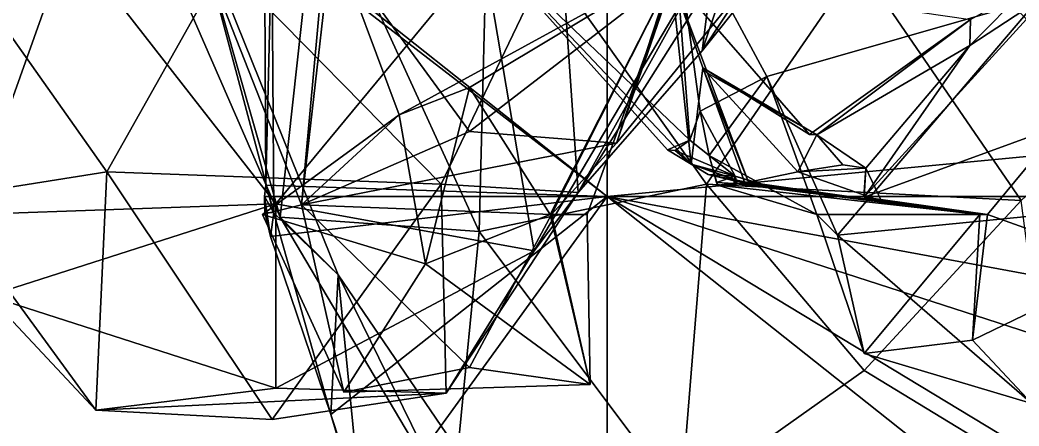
# Model space of a CAD drawing. Extents: x 290095 to 295679, y 4553756 to 4561441.
# Drawn here: x 293482.5 to 293546.3, y 4558501.4 to 4558527.3 of the extents above; entities that cross this region are included whole.
import ezdxf

# ---------------------------------------------------------------- set-up
doc = ezdxf.new("R2010")
doc.units = 0
doc.layers.add('Au_ppm_Pref_-_0_5', color=7, linetype='CONTINUOUS')

msp = doc.modelspace()

# ---------------------------------------------------------------- linework, layer by layer
at = {"layer": 'Au_ppm_Pref_-_0_5'}
for points in [[(293498.039, 4558533.49, 1930.732), (293520, 4558555.745, 1935.267), (293520, 4558516.06, 1932.731)], [(293520, 4558555.745, 1935.267), (293564.62, 4558520.33, 1936.884), (293520, 4558516.06, 1932.731)], [(293564.62, 4558520.33, 1936.884), (293520, 4558555.745, 1935.267), (293553.67, 4558531.554, 1936.255)], [(293501.492, 4558536.421, 1913.388), (293489.922, 4558535.847, 1918.402), (293499.12, 4558514.752, 1918.53)], [(293501.492, 4558536.421, 1913.388), (293499.12, 4558514.752, 1918.53), (293511.819, 4558513.835, 1913.018)], [(293512.385, 4558536.455, 1908.316), (293501.492, 4558536.421, 1913.388), (293511.819, 4558513.835, 1913.018)], [(293512.385, 4558536.455, 1908.316), (293511.819, 4558513.835, 1913.018), (293526.335, 4558516.855, 1908.358)], [(293512.385, 4558536.455, 1908.316), (293526.335, 4558516.855, 1908.358), (293536.042, 4558530.957, 1907.544)], [(293499.12, 4558514.752, 1918.53), (293489.922, 4558535.847, 1918.402), (293493.792, 4558533.452, 1924.137)], [(293549.742, 4558535.277, 1936.057), (293540.443, 4558535.868, 1929.077), (293555.015, 4558523.424, 1930.281)], [(293545.758, 4558528.41, 1923.971), (293555.015, 4558523.424, 1930.281), (293540.443, 4558535.868, 1929.077)], [(293524.1, 4558535.037, 1877.729), (293511.438, 4558532.872, 1882.878), (293525.265, 4558519.664, 1882.082)], [(293524.1, 4558535.037, 1877.729), (293525.265, 4558519.664, 1882.082), (293525.919, 4558521.513, 1880.934)], [(293524.1, 4558535.037, 1877.729), (293525.919, 4558521.513, 1880.934), (293530.185, 4558523.722, 1876.827)], [(293547.584, 4558528.722, 1877.582), (293524.1, 4558535.037, 1877.729), (293530.185, 4558523.722, 1876.827)], [(293532.938, 4558534.642, 1894.552), (293520.591, 4558519.473, 1894.645), (293524.594, 4558531.08, 1901.453)], [(293524.076, 4558530.154, 1888.79), (293520.591, 4558519.473, 1894.645), (293532.938, 4558534.642, 1894.552)], [(293526.047, 4558525.363, 1859.009), (293528.523, 4558532.743, 1860.438), (293531.677, 4558533.858, 1858.964)], [(293526.047, 4558525.363, 1859.009), (293531.677, 4558533.858, 1858.964), (293531.897, 4558532.678, 1858.361)], [(293502.816, 4558511.065, 1924.341), (293493.792, 4558533.452, 1924.137), (293498.702, 4558515.013, 1930.289)], [(293493.792, 4558533.452, 1924.137), (293502.816, 4558511.065, 1924.341), (293499.12, 4558514.752, 1918.53)], [(293498.702, 4558515.013, 1930.289), (293493.792, 4558533.452, 1924.137), (293498.576, 4558532.743, 1930.281)], [(293498.039, 4558533.49, 1930.732), (293520, 4558516.06, 1932.731), (293498.104, 4558532.971, 1930.739)], [(293475.576, 4558532.483, 1852.588), (293479.37, 4558514.925, 1849.94), (293485.636, 4558532.513, 1846.821)], [(293477.441, 4558515.961, 1858.265), (293477.381, 4558532.743, 1863.076), (293488.047, 4558517.639, 1864.271)], [(293488.047, 4558517.639, 1864.271), (293477.381, 4558532.743, 1863.076), (293495.527, 4558530.972, 1866.825)], [(293498.836, 4558515.601, 1848.97), (293485.636, 4558532.513, 1846.821), (293479.37, 4558514.925, 1849.94)], [(293512.093, 4558531.643, 1848.89), (293485.636, 4558532.513, 1846.821), (293498.836, 4558515.601, 1848.97)], [(293500.482, 4558515.526, 1895.327), (293493.705, 4558532.743, 1894.645), (293502.441, 4558532.743, 1898.777)], [(293493.705, 4558532.743, 1894.645), (293500.482, 4558515.526, 1895.327), (293502.047, 4558532.743, 1890.326)], [(293517.01, 4558532.743, 1864.559), (293509.4, 4558516.861, 1864.512), (293495.527, 4558530.972, 1866.825)], [(293498.104, 4558532.971, 1930.739), (293520, 4558516.06, 1932.731), (293498.205, 4558516.785, 1930.759)], [(293498.205, 4558516.785, 1930.759), (293498.576, 4558532.743, 1930.281), (293498.104, 4558532.971, 1930.739)], [(293498.702, 4558515.013, 1930.289), (293498.576, 4558532.743, 1930.281), (293498.205, 4558516.785, 1930.759)], [(293500.482, 4558515.526, 1895.327), (293502.441, 4558532.743, 1898.777), (293506.715, 4558521.279, 1900.584)], [(293500.482, 4558515.526, 1895.327), (293511.208, 4558520.226, 1890.472), (293502.047, 4558532.743, 1890.326)], [(293502.047, 4558532.743, 1890.326), (293511.208, 4558520.226, 1890.472), (293524.076, 4558530.154, 1888.79)], [(293502.441, 4558532.743, 1898.777), (293524.594, 4558531.08, 1901.453), (293506.715, 4558521.279, 1900.584)], [(293517.01, 4558532.743, 1864.559), (293518.13, 4558516.329, 1859.009), (293509.4, 4558516.861, 1864.512)], [(293525.265, 4558519.664, 1882.082), (293511.438, 4558532.872, 1882.878), (293523.833, 4558519.048, 1882.779)], [(293523.833, 4558519.048, 1882.779), (293511.438, 4558532.872, 1882.878), (293525.355, 4558518.125, 1883.176)], [(293511.438, 4558532.872, 1882.878), (293524.076, 4558530.154, 1888.79), (293525.355, 4558518.125, 1883.176)], [(293517.01, 4558532.743, 1864.559), (293528.523, 4558532.743, 1860.438), (293518.13, 4558516.329, 1859.009)], [(293518.13, 4558516.329, 1859.009), (293528.523, 4558532.743, 1860.438), (293526.047, 4558525.363, 1859.009)], [(293526.903, 4558532.147, 1853.115), (293526.047, 4558525.363, 1859.009), (293531.897, 4558532.678, 1858.361)], [(293545.758, 4558528.41, 1923.971), (293560.467, 4558532.983, 1918.097), (293560.878, 4558512.925, 1924.151)], [(293515.321, 4558512.598, 1852.755), (293526.903, 4558532.147, 1853.115), (293512.093, 4558531.643, 1848.89)], [(293518.13, 4558516.329, 1859.009), (293526.903, 4558532.147, 1853.115), (293515.321, 4558512.598, 1852.755)], [(293526.047, 4558525.363, 1859.009), (293526.903, 4558532.147, 1853.115), (293518.13, 4558516.329, 1859.009)], [(293512.093, 4558531.643, 1848.89), (293498.836, 4558515.601, 1848.97), (293515.321, 4558512.598, 1852.755)], [(293509.4, 4558516.861, 1864.512), (293488.047, 4558517.639, 1864.271), (293495.527, 4558530.972, 1866.825)], [(293511.208, 4558523.018, 1903.281), (293506.715, 4558521.279, 1900.584), (293524.594, 4558531.08, 1901.453)], [(293511.208, 4558523.018, 1903.281), (293524.594, 4558531.08, 1901.453), (293516.359, 4558514.925, 1903.012)], [(293516.359, 4558514.925, 1903.012), (293524.594, 4558531.08, 1901.453), (293518.721, 4558514.925, 1900.584)], [(293520.591, 4558519.473, 1894.645), (293516.427, 4558514.925, 1898.124), (293524.594, 4558531.08, 1901.453)], [(293518.721, 4558514.925, 1900.584), (293524.594, 4558531.08, 1901.453), (293516.427, 4558514.925, 1898.124)], [(293536.042, 4558530.957, 1907.544), (293526.335, 4558516.855, 1908.358), (293546.433, 4558515.808, 1908.03)], [(293536.042, 4558530.957, 1907.544), (293546.433, 4558515.808, 1908.03), (293561.776, 4558530.027, 1905.592)], [(293511.208, 4558520.226, 1890.472), (293520.591, 4558519.473, 1894.645), (293524.076, 4558530.154, 1888.79)], [(293526.105, 4558524.275, 1886.843), (293524.076, 4558530.154, 1888.79), (293526.335, 4558524.131, 1886.898)], [(293525.355, 4558518.125, 1883.176), (293524.076, 4558530.154, 1888.79), (293526.105, 4558524.275, 1886.843)], [(293524.076, 4558530.154, 1888.79), (293532.904, 4558520.034, 1888.468), (293526.335, 4558524.131, 1886.898)], [(293543.2, 4558527.36, 1888.303), (293532.904, 4558520.034, 1888.468), (293524.076, 4558530.154, 1888.79)], [(293543.149, 4558525.717, 1888.286), (293546.794, 4558529.39, 1887.842), (293548.324, 4558529.122, 1887.177)], [(293543.149, 4558525.717, 1888.286), (293543.2, 4558527.36, 1888.303), (293546.794, 4558529.39, 1887.842)], [(293530.185, 4558523.722, 1876.827), (293534.693, 4558513.591, 1875.087), (293547.584, 4558528.722, 1877.582)], [(293548.107, 4558514.925, 1876.827), (293547.584, 4558528.722, 1877.582), (293534.693, 4558513.591, 1875.087)], [(293536.406, 4558516.018, 1888.341), (293543.149, 4558525.717, 1888.286), (293548.324, 4558529.122, 1887.177)], [(293536.406, 4558516.018, 1888.341), (293548.324, 4558529.122, 1887.177), (293549.005, 4558520.616, 1884.663)], [(293545.758, 4558528.41, 1923.971), (293560.878, 4558512.925, 1924.151), (293555.015, 4558523.424, 1930.281)], [(293543.2, 4558527.36, 1888.303), (293533.369, 4558520.003, 1888.457), (293532.904, 4558520.034, 1888.468)], [(293533.369, 4558520.003, 1888.457), (293543.2, 4558527.36, 1888.303), (293543.149, 4558525.717, 1888.286)], [(293543.149, 4558525.717, 1888.286), (293536.505, 4558517.874, 1888.359), (293533.369, 4558520.003, 1888.457)], [(293536.505, 4558517.874, 1888.359), (293543.149, 4558525.717, 1888.286), (293536.406, 4558516.018, 1888.341)], [(293525.355, 4558518.125, 1883.176), (293526.105, 4558524.275, 1886.843), (293528.785, 4558516.939, 1884.498)], [(293528.785, 4558516.939, 1884.498), (293526.105, 4558524.275, 1886.843), (293529.015, 4558516.987, 1884.655)], [(293526.105, 4558524.275, 1886.843), (293526.404, 4558523.947, 1886.841), (293529.015, 4558516.987, 1884.655)], [(293526.335, 4558524.131, 1886.898), (293533.369, 4558520.003, 1888.457), (293526.105, 4558524.275, 1886.843)], [(293533.369, 4558520.003, 1888.457), (293526.404, 4558523.947, 1886.841), (293526.105, 4558524.275, 1886.843)], [(293526.335, 4558524.131, 1886.898), (293532.904, 4558520.034, 1888.468), (293533.369, 4558520.003, 1888.457)], [(293525.919, 4558521.513, 1880.934), (293526.505, 4558518.691, 1881.441), (293530.185, 4558523.722, 1876.827)], [(293529.015, 4558516.987, 1884.655), (293526.404, 4558523.947, 1886.841), (293532.164, 4558517.647, 1886.79)], [(293533.369, 4558520.003, 1888.457), (293532.164, 4558517.647, 1886.79), (293526.404, 4558523.947, 1886.841)], [(293526.505, 4558518.691, 1881.441), (293533.369, 4558514.925, 1878.258), (293530.185, 4558523.722, 1876.827)], [(293530.185, 4558523.722, 1876.827), (293533.369, 4558514.925, 1878.258), (293534.693, 4558513.591, 1875.087)], [(293511.208, 4558523.018, 1903.281), (293508.394, 4558511.771, 1902.962), (293506.715, 4558521.279, 1900.584)], [(293511.208, 4558523.018, 1903.281), (293516.359, 4558514.925, 1903.012), (293508.394, 4558511.771, 1902.962)], [(293506.715, 4558521.279, 1900.584), (293508.394, 4558511.771, 1902.962), (293497.989, 4558514.925, 1900.584)], [(293506.715, 4558521.279, 1900.584), (293497.989, 4558514.925, 1900.584), (293500.482, 4558515.526, 1895.327)], [(293528.166, 4558517.368, 1882.842), (293525.919, 4558521.513, 1880.934), (293525.265, 4558519.664, 1882.082)], [(293528.166, 4558517.368, 1882.842), (293526.505, 4558518.691, 1881.441), (293525.919, 4558521.513, 1880.934)], [(293520, 4558516.06, 1932.731), (293564.62, 4558520.33, 1936.884), (293566.84, 4558516.06, 1936.804)], [(293536.406, 4558516.018, 1888.341), (293549.005, 4558520.616, 1884.663), (293544.28, 4558514.925, 1884.993)], [(293544.28, 4558514.925, 1884.993), (293549.005, 4558520.616, 1884.663), (293553.248, 4558511.706, 1883.658)], [(293500.482, 4558515.526, 1895.327), (293520.591, 4558519.473, 1894.645), (293511.208, 4558520.226, 1890.472)], [(293524.334, 4558519.006, 1882.615), (293525.265, 4558519.664, 1882.082), (293523.833, 4558519.048, 1882.779)], [(293528.166, 4558517.368, 1882.842), (293525.265, 4558519.664, 1882.082), (293524.334, 4558519.006, 1882.615)], [(293533.369, 4558520.003, 1888.457), (293535.036, 4558518.078, 1888.396), (293532.164, 4558517.647, 1886.79)], [(293536.505, 4558517.874, 1888.359), (293535.036, 4558518.078, 1888.396), (293533.369, 4558520.003, 1888.457)], [(293516.427, 4558514.925, 1898.124), (293520.591, 4558519.473, 1894.645), (293500.482, 4558515.526, 1895.327)], [(293523.833, 4558519.048, 1882.779), (293525.355, 4558518.125, 1883.176), (293524.334, 4558519.006, 1882.615)], [(293525.355, 4558518.125, 1883.176), (293528.166, 4558517.368, 1882.842), (293524.334, 4558519.006, 1882.615)], [(293526.966, 4558516.96, 1881.837), (293527.031, 4558516.782, 1881.865), (293526.505, 4558518.691, 1881.441)], [(293527.031, 4558516.782, 1881.865), (293533.369, 4558514.925, 1878.258), (293526.505, 4558518.691, 1881.441)], [(293528.166, 4558517.368, 1882.842), (293526.966, 4558516.96, 1881.837), (293526.505, 4558518.691, 1881.441)], [(293528.719, 4558516.925, 1884.454), (293525.355, 4558518.125, 1883.176), (293528.785, 4558516.939, 1884.498)], [(293526.438, 4558517.477, 1883.45), (293525.355, 4558518.125, 1883.176), (293528.719, 4558516.925, 1884.454)], [(293526.438, 4558517.477, 1883.45), (293528.166, 4558517.368, 1882.842), (293525.355, 4558518.125, 1883.176)], [(293535.036, 4558518.078, 1888.396), (293536.505, 4558517.874, 1888.359), (293532.164, 4558517.647, 1886.79)], [(293537.51, 4558515.764, 1884.358), (293532.164, 4558517.647, 1886.79), (293536.505, 4558517.874, 1888.359)], [(293536.406, 4558516.018, 1888.341), (293536.378, 4558516.05, 1888.342), (293536.505, 4558517.874, 1888.359)], [(293536.505, 4558517.874, 1888.359), (293536.378, 4558516.05, 1888.342), (293536.381, 4558516.021, 1888.325)], [(293537.51, 4558515.764, 1884.358), (293536.505, 4558517.874, 1888.359), (293536.381, 4558516.021, 1888.325)], [(293488.047, 4558517.639, 1864.271), (293487.344, 4558502.429, 1857.864), (293477.441, 4558515.961, 1858.265)], [(293488.047, 4558517.639, 1864.271), (293498.609, 4558501.833, 1863.373), (293487.344, 4558502.429, 1857.864)], [(293488.047, 4558517.639, 1864.271), (293509.4, 4558516.861, 1864.512), (293498.609, 4558501.833, 1863.373)], [(293530.279, 4558516.711, 1884.42), (293526.438, 4558517.477, 1883.45), (293530.049, 4558516.743, 1884.425)], [(293528.166, 4558517.368, 1882.842), (293526.438, 4558517.477, 1883.45), (293530.279, 4558516.711, 1884.42)], [(293530.049, 4558516.743, 1884.425), (293526.438, 4558517.477, 1883.45), (293528.719, 4558516.925, 1884.454)], [(293528.166, 4558517.368, 1882.842), (293528.073, 4558516.896, 1882.705), (293526.966, 4558516.96, 1881.837)], [(293528.16, 4558516.903, 1882.766), (293528.073, 4558516.896, 1882.705), (293528.166, 4558517.368, 1882.842)], [(293528.288, 4558516.889, 1882.853), (293528.16, 4558516.903, 1882.766), (293528.166, 4558517.368, 1882.842)], [(293530.3, 4558516.677, 1884.358), (293528.166, 4558517.368, 1882.842), (293530.389, 4558516.702, 1884.43)], [(293530.3, 4558516.677, 1884.358), (293528.288, 4558516.889, 1882.853), (293528.166, 4558517.368, 1882.842)], [(293528.166, 4558517.368, 1882.842), (293530.279, 4558516.711, 1884.42), (293530.389, 4558516.702, 1884.43)], [(293529.015, 4558516.987, 1884.655), (293532.164, 4558517.647, 1886.79), (293537.51, 4558515.764, 1884.358)], [(293498.205, 4558516.785, 1930.759), (293520, 4558516.06, 1932.731), (293498.115, 4558516.06, 1930.751)], [(293498.702, 4558515.013, 1930.289), (293498.205, 4558516.785, 1930.759), (293498.115, 4558516.06, 1930.751)], [(293509.701, 4558503.502, 1857.587), (293498.609, 4558501.833, 1863.373), (293509.4, 4558516.861, 1864.512)], [(293518.13, 4558516.329, 1859.009), (293509.701, 4558503.502, 1857.587), (293509.4, 4558516.861, 1864.512)], [(293524.704, 4558496.652, 1912.917), (293526.335, 4558516.855, 1908.358), (293511.819, 4558513.835, 1913.018)], [(293524.704, 4558496.652, 1912.917), (293536.406, 4558504.965, 1909.143), (293526.335, 4558516.855, 1908.358)], [(293526.335, 4558516.855, 1908.358), (293536.406, 4558504.965, 1909.143), (293546.433, 4558515.808, 1908.03)], [(293526.966, 4558516.96, 1881.837), (293528.073, 4558516.896, 1882.705), (293527.031, 4558516.782, 1881.865)], [(293528.073, 4558516.896, 1882.705), (293543.776, 4558514.925, 1882.766), (293527.031, 4558516.782, 1881.865)], [(293527.031, 4558516.782, 1881.865), (293543.776, 4558514.925, 1882.766), (293533.369, 4558514.925, 1878.258)], [(293543.776, 4558514.925, 1882.766), (293528.073, 4558516.896, 1882.705), (293528.16, 4558516.903, 1882.766)], [(293528.16, 4558516.903, 1882.766), (293528.288, 4558516.889, 1882.853), (293543.776, 4558514.925, 1882.766)], [(293532.009, 4558516.461, 1884.358), (293528.288, 4558516.889, 1882.853), (293530.3, 4558516.677, 1884.358)], [(293532.009, 4558516.461, 1884.358), (293543.776, 4558514.925, 1882.766), (293528.288, 4558516.889, 1882.853)], [(293528.719, 4558516.925, 1884.454), (293528.785, 4558516.939, 1884.498), (293530.049, 4558516.743, 1884.425)], [(293530.049, 4558516.743, 1884.425), (293528.785, 4558516.939, 1884.498), (293529.015, 4558516.987, 1884.655)], [(293530.049, 4558516.743, 1884.425), (293529.015, 4558516.987, 1884.655), (293530.389, 4558516.702, 1884.43)], [(293532.009, 4558516.461, 1884.358), (293529.015, 4558516.987, 1884.655), (293537.51, 4558515.764, 1884.358)], [(293532.009, 4558516.461, 1884.358), (293530.389, 4558516.702, 1884.43), (293529.015, 4558516.987, 1884.655)], [(293530.279, 4558516.711, 1884.42), (293530.049, 4558516.743, 1884.425), (293530.389, 4558516.702, 1884.43)], [(293530.3, 4558516.677, 1884.358), (293530.389, 4558516.702, 1884.43), (293532.009, 4558516.461, 1884.358)], [(293537.51, 4558515.764, 1884.358), (293543.776, 4558514.925, 1882.766), (293532.009, 4558516.461, 1884.358)], [(293480.493, 4558509.727, 1852.236), (293477.441, 4558515.961, 1858.265), (293487.344, 4558502.429, 1857.864)], [(293498.124, 4558515.039, 1930.654), (293498.115, 4558516.06, 1930.751), (293498.504, 4558513.51, 1930.542)], [(293498.115, 4558516.06, 1930.751), (293520, 4558516.06, 1932.731), (293498.504, 4558513.51, 1930.542)], [(293498.124, 4558515.039, 1930.654), (293498.702, 4558515.013, 1930.289), (293498.115, 4558516.06, 1930.751)], [(293498.504, 4558513.51, 1930.542), (293520, 4558516.06, 1932.731), (293502.353, 4558502.154, 1929.805)], [(293502.353, 4558502.154, 1929.805), (293520, 4558516.06, 1932.731), (293504.717, 4558494.982, 1929.334)], [(293520, 4558516.06, 1932.731), (293520, 4558476.375, 1928.938), (293504.717, 4558494.982, 1929.334)], [(293509.701, 4558503.502, 1857.587), (293518.13, 4558516.329, 1859.009), (293515.321, 4558512.598, 1852.755)], [(293520, 4558476.375, 1928.938), (293520, 4558516.06, 1932.731), (293568.564, 4558477.515, 1932.25)], [(293567.997, 4558507.192, 1935.823), (293569.194, 4558500.168, 1935.069), (293520, 4558516.06, 1932.731)], [(293520, 4558516.06, 1932.731), (293569.194, 4558500.168, 1935.069), (293570, 4558485.802, 1933.386)], [(293566.84, 4558516.06, 1936.804), (293567.997, 4558507.192, 1935.823), (293520, 4558516.06, 1932.731)], [(293520, 4558516.06, 1932.731), (293570, 4558485.802, 1933.386), (293568.564, 4558477.515, 1932.25)], [(293536.406, 4558516.018, 1888.341), (293536.38, 4558516.021, 1888.328), (293536.378, 4558516.05, 1888.342)], [(293536.381, 4558516.021, 1888.325), (293536.378, 4558516.05, 1888.342), (293536.38, 4558516.021, 1888.328)], [(293536.38, 4558516.021, 1888.328), (293536.406, 4558516.018, 1888.341), (293536.381, 4558516.021, 1888.325)], [(293536.381, 4558516.021, 1888.325), (293543.776, 4558514.925, 1882.766), (293537.51, 4558515.764, 1884.358)], [(293536.381, 4558516.021, 1888.325), (293536.406, 4558516.018, 1888.341), (293543.776, 4558514.925, 1882.766)], [(293536.406, 4558516.018, 1888.341), (293544.28, 4558514.925, 1884.993), (293543.776, 4558514.925, 1882.766)], [(293498.836, 4558515.601, 1848.97), (293479.37, 4558514.925, 1849.94), (293480.493, 4558509.727, 1852.236)], [(293498.842, 4558503.832, 1853.538), (293498.836, 4558515.601, 1848.97), (293480.493, 4558509.727, 1852.236)], [(293497.989, 4558514.925, 1900.584), (293503.179, 4558503.571, 1900.584), (293500.482, 4558515.526, 1895.327)], [(293498.842, 4558503.832, 1853.538), (293515.321, 4558512.598, 1852.755), (293498.836, 4558515.601, 1848.97)], [(293503.179, 4558503.571, 1900.584), (293511.208, 4558505.15, 1897.326), (293500.482, 4558515.526, 1895.327)], [(293516.427, 4558514.925, 1898.124), (293500.482, 4558515.526, 1895.327), (293511.208, 4558505.15, 1897.326)], [(293536.406, 4558504.965, 1909.143), (293548.857, 4558497.376, 1912.125), (293546.433, 4558515.808, 1908.03)], [(293503.179, 4558503.571, 1900.584), (293497.989, 4558514.925, 1900.584), (293508.394, 4558511.771, 1902.962)], [(293498.504, 4558513.51, 1930.542), (293498.702, 4558515.013, 1930.289), (293498.124, 4558515.039, 1930.654)], [(293498.702, 4558515.013, 1930.289), (293498.504, 4558513.51, 1930.542), (293502.353, 4558502.154, 1929.805)], [(293502.816, 4558511.065, 1924.341), (293498.702, 4558515.013, 1930.289), (293502.353, 4558502.154, 1929.805)], [(293511.819, 4558513.835, 1913.018), (293499.12, 4558514.752, 1918.53), (293510.093, 4558496.22, 1918.216)], [(293499.12, 4558514.752, 1918.53), (293502.816, 4558511.065, 1924.341), (293510.093, 4558496.22, 1918.216)], [(293518.896, 4558504.053, 1900.584), (293508.394, 4558511.771, 1902.962), (293516.359, 4558514.925, 1903.012)], [(293518.896, 4558504.053, 1900.584), (293516.427, 4558514.925, 1898.124), (293511.208, 4558505.15, 1897.326)], [(293518.721, 4558514.925, 1900.584), (293518.896, 4558504.053, 1900.584), (293516.359, 4558514.925, 1903.012)], [(293518.896, 4558504.053, 1900.584), (293518.721, 4558514.925, 1900.584), (293516.427, 4558514.925, 1898.124)], [(293534.693, 4558513.591, 1875.087), (293533.369, 4558514.925, 1878.258), (293536.406, 4558506.038, 1879.789)], [(293536.406, 4558506.038, 1879.789), (293533.369, 4558514.925, 1878.258), (293543.776, 4558514.925, 1882.766)], [(293547.105, 4558502.857, 1877.847), (293548.107, 4558514.925, 1876.827), (293534.693, 4558513.591, 1875.087)], [(293536.406, 4558506.038, 1879.789), (293543.776, 4558514.925, 1882.766), (293543.327, 4558506.894, 1882.766)], [(293544.28, 4558514.925, 1884.993), (293553.248, 4558511.706, 1883.658), (293543.327, 4558506.894, 1882.766)], [(293544.28, 4558514.925, 1884.993), (293543.327, 4558506.894, 1882.766), (293543.776, 4558514.925, 1882.766)], [(293510.093, 4558496.22, 1918.216), (293524.704, 4558496.652, 1912.917), (293511.819, 4558513.835, 1913.018)], [(293547.105, 4558502.857, 1877.847), (293534.693, 4558513.591, 1875.087), (293536.406, 4558506.038, 1879.789)], [(293515.321, 4558512.598, 1852.755), (293498.842, 4558503.832, 1853.538), (293509.701, 4558503.502, 1857.587)], [(293518.896, 4558504.053, 1900.584), (293503.179, 4558503.571, 1900.584), (293508.394, 4558511.771, 1902.962)], [(293543.327, 4558506.894, 1882.766), (293553.248, 4558511.706, 1883.658), (293547.105, 4558502.857, 1877.847)], [(293504.357, 4558495.473, 1929.348), (293502.816, 4558511.065, 1924.341), (293502.353, 4558502.154, 1929.805)], [(293502.816, 4558511.065, 1924.341), (293504.357, 4558495.473, 1929.348), (293512.335, 4558497.107, 1924.341)], [(293502.816, 4558511.065, 1924.341), (293512.335, 4558497.107, 1924.341), (293510.093, 4558496.22, 1918.216)], [(293498.842, 4558503.832, 1853.538), (293480.493, 4558509.727, 1852.236), (293487.344, 4558502.429, 1857.864)], [(293547.105, 4558502.857, 1877.847), (293536.406, 4558506.038, 1879.789), (293543.327, 4558506.894, 1882.766)], [(293503.179, 4558503.571, 1900.584), (293518.896, 4558504.053, 1900.584), (293511.208, 4558505.15, 1897.326)], [(293524.704, 4558496.652, 1912.917), (293548.857, 4558497.376, 1912.125), (293536.406, 4558504.965, 1909.143)], [(293487.344, 4558502.429, 1857.864), (293509.701, 4558503.502, 1857.587), (293498.842, 4558503.832, 1853.538)], [(293509.701, 4558503.502, 1857.587), (293487.344, 4558502.429, 1857.864), (293498.609, 4558501.833, 1863.373)], [(293504.357, 4558495.473, 1929.348), (293502.353, 4558502.154, 1929.805), (293504.717, 4558494.982, 1929.334)]]:
    msp.add_3dface(points, dxfattribs=at)

doc.saveas('drawing.dxf')
